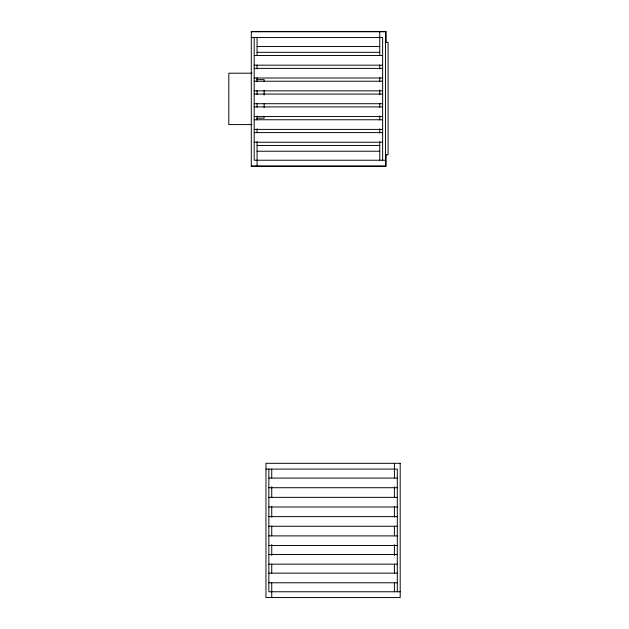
<?xml version="1.0" encoding="UTF-8"?>
<svg xmlns="http://www.w3.org/2000/svg" width="629" height="629" viewBox="0 0 629 629"><rect width="100%" height="100%" fill="white"/><g stroke="black" fill="none" stroke-linecap="round" stroke-linejoin="round"><path stroke-width="0.94" d="M251.286 31.772L385.522 31.772L385.522 166.009L251.286 166.009M251.286 37.551L382.636 37.551L382.636 160.23M385.522 42.371L388.093 42.371L388.093 154.765L385.522 154.765M257.064 46.546L379.743 46.546M257.064 52.325L379.743 52.325M254.179 55.533L382.636 55.533M254.179 65.172L382.636 65.172M254.179 68.38L382.636 68.38M252.072 73.2L228.807 73.2L228.807 124.581L252.072 124.581M254.179 78.012L382.636 78.012M256.789 79.624L264.133 79.624L264.133 81.55M254.179 81.227L382.636 81.227M254.179 90.859L382.636 90.859M254.179 94.075L382.636 94.075M254.179 103.706L382.636 103.706M254.179 106.914L382.636 106.914M254.179 116.554L382.636 116.554M256.789 118.158L264.133 118.158L264.133 116.231M254.179 119.762L382.636 119.762M254.179 129.401L382.636 129.401M254.179 132.609L382.636 132.609M254.179 142.24L382.636 142.24M257.064 145.456L379.743 145.456M257.064 151.235L379.743 151.235M385.522 160.23L254.179 160.23L254.179 37.551M265.957 469.092L397.3 469.092L397.3 591.771M268.85 478.087L397.3 478.087M268.85 487.719L397.3 487.719M268.85 497.358L397.3 497.358M268.85 506.99L397.3 506.99M268.85 516.621L397.3 516.621M268.85 526.261L397.3 526.261M268.85 535.892L397.3 535.892M268.85 545.524L397.3 545.524M268.85 554.519L397.3 554.519M268.85 564.15L397.3 564.15M268.85 573.145L397.3 573.145M268.85 582.776L397.3 582.776M400.193 591.771L268.85 591.771L268.85 469.092M394.414 463.314L394.414 478.024M394.414 486.76L394.414 497.633M394.414 506.384L394.414 517.18M394.414 526.017L394.414 535.877M394.414 544.659L394.414 555.486M394.414 564.292L394.414 573.137M394.414 582.934L394.414 591.771M386.167 42.198L386.167 31.45L251.286 31.45L251.286 166.331L386.167 166.331L386.167 154.6M379.743 31.772L379.743 55.305M379.743 65.031L379.743 69.033M379.743 77.375L379.743 81.778M379.743 89.9L379.743 94.712M379.743 103.305L379.743 107.276M379.743 115.909L379.743 120.021M379.743 128.819L379.743 132.774M379.743 141.58L379.743 160.23M271.736 469.092L271.736 477.93M271.736 486.744L271.736 497.555M271.736 506.353L271.736 517.18M271.736 525.97L271.736 535.829M271.736 544.596L271.736 555.454M271.736 564.213L271.736 573.121M271.736 582.839L271.736 597.55M264.133 90.222L264.133 95.034M264.133 103.706L264.133 107.559M257.064 37.551L257.064 55.218M257.064 65.007L257.064 68.954M257.064 77.752L257.064 81.715M257.064 90.505L257.064 94.476M257.064 103.25L257.064 107.229M257.064 115.995L257.064 119.99M257.064 128.819L257.064 132.75M257.064 141.494L257.064 166.009M400.193 463.314L265.957 463.314L265.957 597.55L400.193 597.55L400.193 463.314"/></g></svg>
